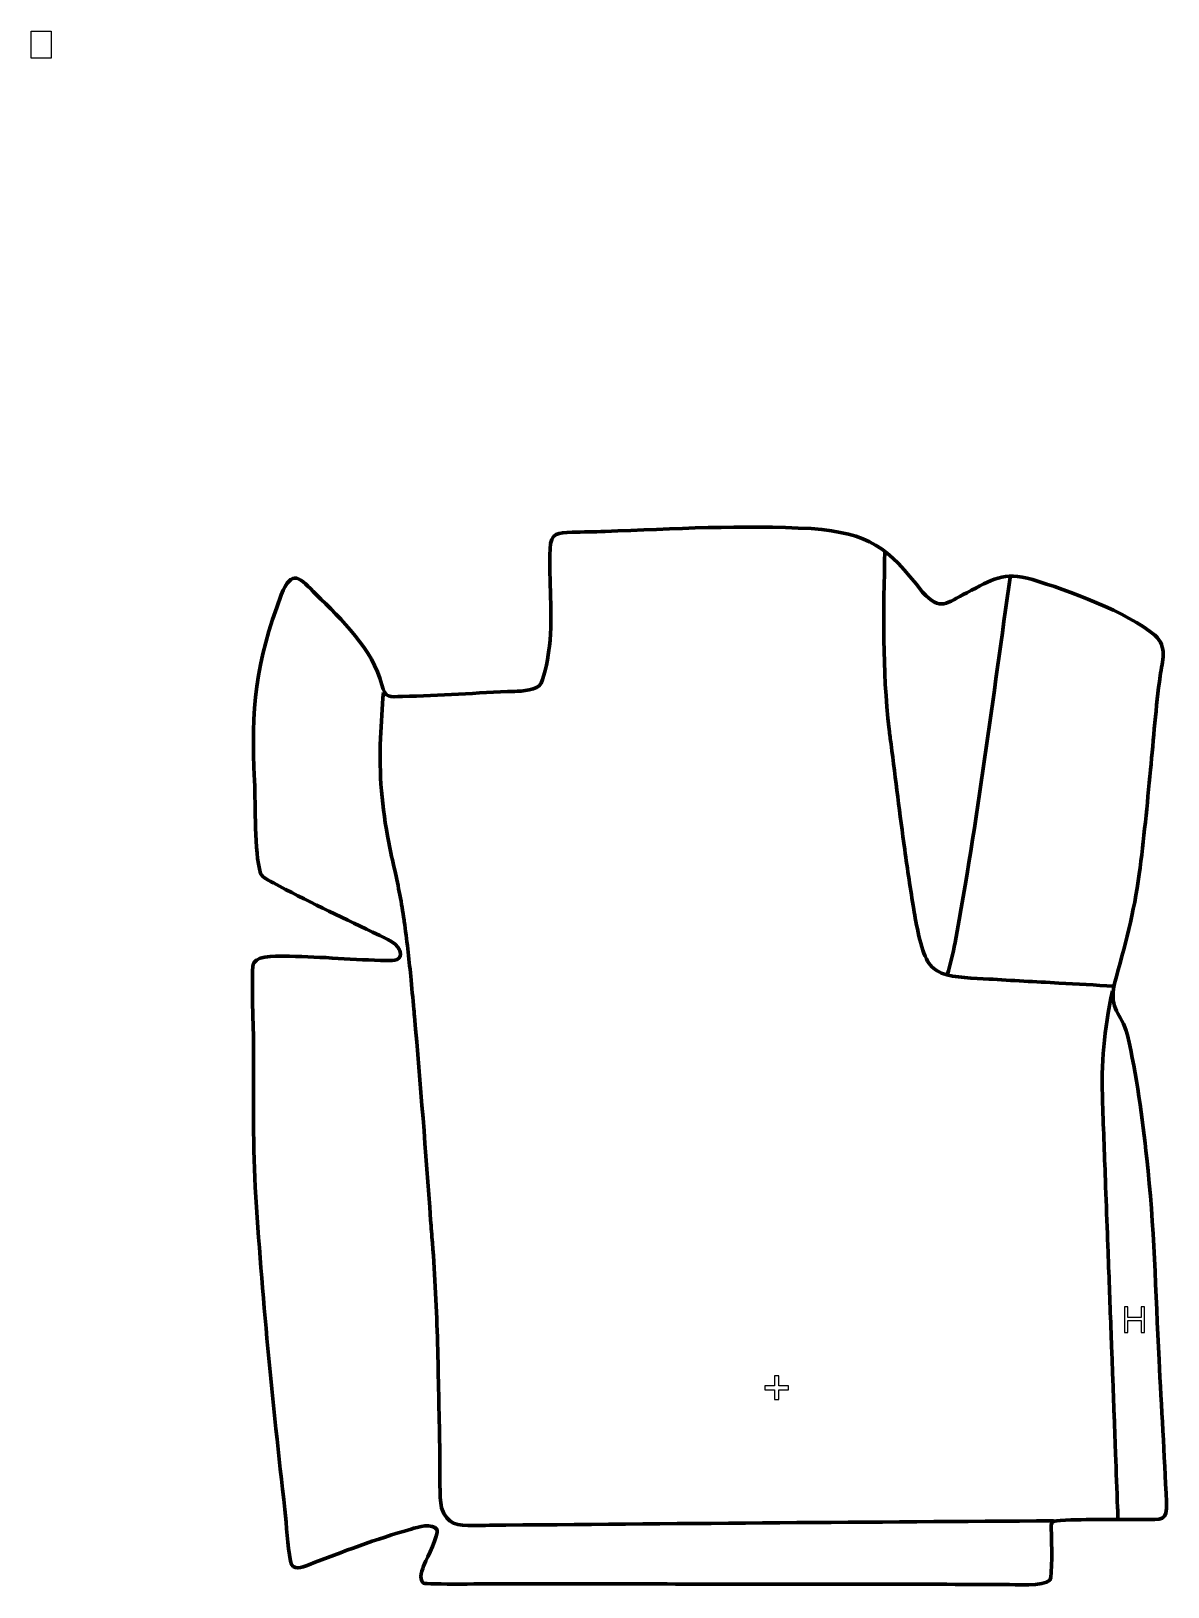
# Model space of a CAD drawing. Header units: millimetres. Extents: x 1180 to 1986, y 37 to 1140.
import ezdxf

# ---------------------------------------------------------------- set-up
doc = ezdxf.new("R2010")
doc.units = ezdxf.units.MM
doc.header["$MEASUREMENT"] = 0
doc.header["$XCLIPFRAME"] = 0
for name, color, linetype in [('layer 1', 7, 'Continuous'), ('layer 2', 7, 'Continuous'), ('layer 3', 7, 'Continuous')]:
    doc.layers.add(name, color=color, linetype=linetype)
picture_1 = doc.add_image_def('image1.jpg', size_in_pixel=(76809, 102412))

msp = doc.modelspace()

# ---------------------------------------------------------------- linework, layer by layer
at = {"layer": 'layer 2', "color": 142, "lineweight": 158}
for points, knots in [([(1785.6195, 771.1207), (1784.8603, 727.6819), (1783.6532, 687.8455), (1788.7918, 644.4144), (1788.7918, 644.4144), (1789.1986, 640.9753), (1789.6295, 637.5407), (1790.0724, 634.1061), (1790.0724, 634.1061), (1793.3278, 609.1726), (1796.3178, 584.2091), (1799.7477, 559.2978), (1799.7477, 559.2978), (1801.7185, 545.1364), (1803.8396, 531.0125), (1806.2051, 516.9113), (1806.2051, 516.9113), (1807.8485, 507.2006), (1811.1246, 488.4238), (1816.0101, 480.1542), (1816.0101, 480.1542), (1818.5778, 476.0105), (1821.4482, 473.8131), (1825.798, 471.7426), (1825.798, 471.7426), (1835.2465, 468.121), (1849.1089, 468.1975), (1859.3163, 467.5438), (1859.3163, 467.5438), (1875.8799, 466.4247), (1892.4673, 465.6402), (1909.0424, 464.7053), (1909.0424, 464.7053), (1922.0158, 463.9537), (1934.9891, 463.2021), (1947.9626, 462.4505)], [0, 0, 0, 0, 0.1, 0.1, 0.1, 0.1, 0.2, 0.2, 0.2, 0.2, 0.3, 0.3, 0.3, 0.3, 0.4, 0.4, 0.4, 0.4, 0.5, 0.5, 0.5, 0.5, 0.6, 0.6, 0.6, 0.6, 0.7, 0.7, 0.7, 0.7, 0.8, 0.8, 0.8, 0.8, 1, 1, 1, 1]), ([(1874.723, 753.8022), (1862.3232, 666.8751), (1851.4507, 579.7484), (1835.4533, 493.376), (1835.4533, 493.376), (1833.9922, 485.547), (1832.1334, 478.0801), (1829.9256, 470.433)], [0, 0, 0, 0, 0.333333333, 0.333333333, 0.333333333, 0.333333333, 1, 1, 1, 1]), ([(1905.3789, 83.3748), (1775.8961, 82.5044), (1646.4141, 81.5291), (1516.9342, 80.2928), (1516.9342, 80.2928), (1509.292, 80.2198), (1501.6498, 80.1502), (1494.0075, 80.0848), (1494.0075, 80.0848), (1482.4454, 79.9862), (1475.4157, 80.4171), (1471.3829, 92.6306), (1471.3829, 92.6306), (1470.4026, 97.2004), (1470.3418, 102.7957), (1470.245, 107.4797), (1470.245, 107.4797), (1470.2177, 109.0239), (1470.2024, 110.5688), (1470.1826, 112.1132), (1470.1826, 112.1132), (1470.0306, 120.0615), (1470.1299, 128.0163), (1470.0299, 135.9675), (1470.0299, 135.9675), (1469.6259, 160.3331), (1469.1764, 184.6951), (1468.5081, 209.0553), (1468.5081, 209.0553), (1467.8402, 232.8991), (1466.8015, 256.6867), (1464.9202, 280.4692), (1464.9202, 280.4692), (1464.4766, 285.8676), (1464.0376, 291.2643), (1463.6372, 296.6663), (1463.6372, 296.6663), (1460.1557, 344.8449), (1456.4788, 393.0035), (1452.165, 441.1157), (1452.165, 441.1157), (1452.0221, 442.6966), (1451.8791, 444.2776), (1451.7361, 445.8586), (1451.7361, 445.8586), (1451.0212, 453.7644), (1450.2768, 461.666), (1449.4955, 469.5655), (1449.4955, 469.5655), (1448.2036, 482.5286), (1446.7275, 495.4739), (1444.8945, 508.3722), (1444.8945, 508.3722), (1444.8945, 508.3722), (1444.7602, 509.3169), (1444.7602, 509.3169), (1444.7602, 509.3169), (1443.0442, 521.258), (1440.7886, 533.0203), (1438.1533, 544.7901), (1438.1533, 544.7901), (1436.6811, 551.272), (1435.233, 557.7348), (1433.9351, 564.2551), (1433.9351, 564.2551), (1429.0653, 589.5998), (1426.9811, 612.3934), (1428.0439, 638.2335), (1428.0439, 638.2335), (1428.6131, 649.0836), (1429.4332, 659.9234), (1430.0824, 670.7701)], [0, 0, 0, 0, 0.052631579, 0.052631579, 0.052631579, 0.052631579, 0.105263158, 0.105263158, 0.105263158, 0.105263158, 0.157894737, 0.157894737, 0.157894737, 0.157894737, 0.210526316, 0.210526316, 0.210526316, 0.210526316, 0.263157895, 0.263157895, 0.263157895, 0.263157895, 0.315789474, 0.315789474, 0.315789474, 0.315789474, 0.368421053, 0.368421053, 0.368421053, 0.368421053, 0.421052632, 0.421052632, 0.421052632, 0.421052632, 0.473684211, 0.473684211, 0.473684211, 0.473684211, 0.526315789, 0.526315789, 0.526315789, 0.526315789, 0.578947368, 0.578947368, 0.578947368, 0.578947368, 0.631578947, 0.631578947, 0.631578947, 0.631578947, 0.684210526, 0.684210526, 0.684210526, 0.684210526, 0.736842105, 0.736842105, 0.736842105, 0.736842105, 0.789473684, 0.789473684, 0.789473684, 0.789473684, 0.842105263, 0.842105263, 0.842105263, 0.842105263, 0.894736842, 0.894736842, 0.894736842, 0.894736842, 1, 1, 1, 1]), ([(1947.0746, 459.1944), (1940.9988, 430.2023), (1939.0576, 409.0893), (1940.0674, 379.4616), (1940.0674, 379.4616), (1940.774, 360.0551), (1941.511, 340.6496), (1942.2306, 321.2435), (1942.2306, 321.2435), (1942.2306, 321.2435), (1942.266, 320.2891), (1942.266, 320.2891), (1942.266, 320.2891), (1942.7369, 307.5953), (1943.2077, 294.9017), (1943.6784, 282.2079), (1943.6784, 282.2079), (1943.9138, 275.8611), (1944.1492, 269.5142), (1944.3846, 263.1673), (1944.3846, 263.1673), (1945.0908, 244.1267), (1945.797, 225.0862), (1946.5032, 206.0455), (1946.5032, 206.0455), (1946.7385, 199.6987), (1946.9739, 193.3518), (1947.2094, 187.0049), (1947.2094, 187.0049), (1947.4447, 180.6581), (1947.6802, 174.3113), (1947.9155, 167.9644), (1947.9155, 167.9644), (1948.1392, 161.9348), (1948.3627, 155.9054), (1948.5864, 149.8758), (1948.5864, 149.8758), (1948.8218, 143.5289), (1949.0572, 137.182), (1949.2926, 130.8352), (1949.2926, 130.8352), (1949.7634, 118.1415), (1950.2342, 105.4478), (1950.7049, 92.754), (1950.7049, 92.754), (1950.8109, 89.8979), (1950.9168, 87.0419), (1951.0227, 84.1857)], [0, 0, 0, 0, 0.076923077, 0.076923077, 0.076923077, 0.076923077, 0.153846154, 0.153846154, 0.153846154, 0.153846154, 0.230769231, 0.230769231, 0.230769231, 0.230769231, 0.307692308, 0.307692308, 0.307692308, 0.307692308, 0.384615385, 0.384615385, 0.384615385, 0.384615385, 0.461538462, 0.461538462, 0.461538462, 0.461538462, 0.538461538, 0.538461538, 0.538461538, 0.538461538, 0.615384615, 0.615384615, 0.615384615, 0.615384615, 0.692307692, 0.692307692, 0.692307692, 0.692307692, 0.769230769, 0.769230769, 0.769230769, 0.769230769, 0.846153846, 0.846153846, 0.846153846, 0.846153846, 1, 1, 1, 1])]:
    msp.add_open_spline(points, degree=3, knots=knots, dxfattribs=at)
at = {"layer": 'layer 2', "color": 142}
for points in [[(1955.6819, 216.9245), (1955.6819, 216.9245), (1955.6819, 235.1231), (1955.6819, 235.1231), (1955.6819, 235.1231), (1955.6819, 235.1231), (1958.0965, 235.1231), (1958.0965, 235.1231), (1958.0965, 235.1231), (1958.0965, 235.1231), (1958.0965, 227.6251), (1958.0965, 227.6251), (1958.0965, 227.6251), (1958.0965, 227.6251), (1967.5008, 227.6251), (1967.5008, 227.6251), (1967.5008, 227.6251), (1967.5008, 227.6251), (1967.5008, 235.1231), (1967.5008, 235.1231), (1967.5008, 235.1231), (1967.5008, 235.1231), (1969.9154, 235.1231), (1969.9154, 235.1231), (1969.9154, 235.1231), (1969.9154, 235.1231), (1969.9154, 216.9245), (1969.9154, 216.9245), (1969.9154, 216.9245), (1969.9154, 216.9245), (1967.5008, 216.9245), (1967.5008, 216.9245), (1967.5008, 216.9245), (1967.5008, 216.9245), (1967.5008, 225.49), (1967.5008, 225.49), (1967.5008, 225.49), (1967.5008, 225.49), (1958.0965, 225.49), (1958.0965, 225.49), (1958.0965, 225.49), (1958.0965, 225.49), (1958.0965, 216.9245), (1958.0965, 216.9245), (1958.0965, 216.9245), (1958.0965, 216.9245), (1955.6819, 216.9245), (1955.6819, 216.9245)], [(1707.4711, 169.3636), (1707.4711, 169.3636), (1707.4711, 176.2826), (1707.4711, 176.2826), (1707.4711, 176.2826), (1707.4711, 176.2826), (1700.5872, 176.2826), (1700.5872, 176.2826), (1700.5872, 176.2826), (1700.5872, 176.2826), (1700.5872, 179.1774), (1700.5872, 179.1774), (1700.5872, 179.1774), (1700.5872, 179.1774), (1707.4711, 179.1774), (1707.4711, 179.1774), (1707.4711, 179.1774), (1707.4711, 179.1774), (1707.4711, 186.0611), (1707.4711, 186.0611), (1707.4711, 186.0611), (1707.4711, 186.0611), (1710.4011, 186.0611), (1710.4011, 186.0611), (1710.4011, 186.0611), (1710.4011, 186.0611), (1710.4011, 179.1774), (1710.4011, 179.1774), (1710.4011, 179.1774), (1710.4011, 179.1774), (1717.2848, 179.1774), (1717.2848, 179.1774), (1717.2848, 179.1774), (1717.2848, 179.1774), (1717.2848, 176.2826), (1717.2848, 176.2826), (1717.2848, 176.2826), (1717.2848, 176.2826), (1710.4011, 176.2826), (1710.4011, 176.2826), (1710.4011, 176.2826), (1710.4011, 176.2826), (1710.4011, 169.3636), (1710.4011, 169.3636), (1710.4011, 169.3636), (1710.4011, 169.3636), (1707.4711, 169.3636), (1707.4711, 169.3636)]]:
    msp.add_open_spline(points, degree=3, knots=[0, 0, 0, 0, 0.076923077, 0.076923077, 0.076923077, 0.076923077, 0.153846154, 0.153846154, 0.153846154, 0.153846154, 0.230769231, 0.230769231, 0.230769231, 0.230769231, 0.307692308, 0.307692308, 0.307692308, 0.307692308, 0.384615385, 0.384615385, 0.384615385, 0.384615385, 0.461538462, 0.461538462, 0.461538462, 0.461538462, 0.538461538, 0.538461538, 0.538461538, 0.538461538, 0.615384615, 0.615384615, 0.615384615, 0.615384615, 0.692307692, 0.692307692, 0.692307692, 0.692307692, 0.769230769, 0.769230769, 0.769230769, 0.769230769, 0.846153846, 0.846153846, 0.846153846, 0.846153846, 1, 1, 1, 1], dxfattribs=at)
at = {"layer": 'layer 3', "color": 242, "lineweight": 158}
msp.add_open_spline([(1733.4415, 786.8824), (1775.3229, 783.4297), (1787.1195, 774.2693), (1812.4157, 741.8454), (1812.4157, 741.8454), (1825.5953, 727.8488), (1829.036, 734.1068), (1843.8437, 741.4221), (1843.8437, 741.4221), (1862.0024, 750.799), (1869.3278, 756.608), (1890.443, 750.716), (1890.443, 750.716), (1914.9646, 743.5216), (1958.0232, 727.4662), (1977.2096, 711.2472), (1977.2096, 711.2472), (1986.3857, 702.4782), (1982.431, 693.6318), (1980.9014, 682.4415), (1980.9014, 682.4415), (1977.9138, 660.585), (1976.186, 637.8209), (1974.0803, 615.8074), (1974.0803, 615.8074), (1971.7111, 591.0953), (1969.2921, 566.4135), (1966.1338, 541.7862), (1966.1338, 541.7862), (1962.4745, 515.15), (1955.7574, 490.24), (1948.4781, 464.4516), (1948.4781, 464.4516), (1944.6873, 444.2676), (1953.2758, 444.7094), (1957.6629, 427.6888), (1957.6629, 427.6888), (1964.3505, 399.7687), (1968.1551, 368.8518), (1971.4357, 340.2627), (1971.4357, 340.2627), (1976.6977, 293.3231), (1977.6657, 244.8572), (1980.1026, 197.5976), (1980.1026, 197.5976), (1981.8435, 163.9762), (1983.8899, 130.3701), (1985.3428, 96.7341), (1985.3428, 96.7341), (1985.9514, 82.6452), (1981.9555, 84.5386), (1969.2804, 84.3276), (1969.2804, 84.3276), (1949.7898, 84.0876), (1929.5257, 84.653), (1910.1508, 83.6528), (1910.1508, 83.6528), (1902.5501, 83.2188), (1903.4871, 82.0571), (1903.7511, 74.2928), (1903.7511, 74.2928), (1903.9109, 69.591), (1904.5705, 43.8043), (1902.768, 41.3322), (1902.768, 41.3322), (1898.3952, 36.5276), (1877.8537, 38.2716), (1870.8644, 38.2826), (1870.8644, 38.2826), (1839.4002, 38.3323), (1807.9354, 38.3582), (1776.4711, 38.3965), (1776.4711, 38.3965), (1770.7499, 38.4034), (1765.0287, 38.4104), (1759.3075, 38.4174), (1759.3075, 38.4174), (1746.5937, 38.4329), (1733.88, 38.4483), (1721.1662, 38.4639), (1721.1662, 38.4639), (1714.8093, 38.4717), (1708.4524, 38.4794), (1702.0956, 38.4871), (1702.0956, 38.4871), (1670.629, 38.5255), (1639.1624, 38.5638), (1607.6959, 38.6021), (1607.6959, 38.6021), (1594.9821, 38.6177), (1582.2684, 38.6332), (1569.5546, 38.6487), (1569.5546, 38.6487), (1563.1977, 38.6564), (1556.8408, 38.6642), (1550.4839, 38.6719), (1550.4839, 38.6719), (1538.4058, 38.6866), (1526.3278, 38.7013), (1514.2496, 38.716), (1514.2496, 38.716), (1507.6486, 38.7043), (1460.4521, 38.1725), (1458.6235, 39.1189), (1458.6235, 39.1189), (1454.7252, 42.507), (1457.6781, 48.9076), (1459.341, 52.7672), (1459.341, 52.7672), (1461.2316, 57.1554), (1469.197, 73.6317), (1468.165, 76.9657), (1468.165, 76.9657), (1464.9574, 82.2448), (1454.4988, 78.8122), (1449.7518, 77.4995), (1449.7518, 77.4995), (1425.0352, 70.4149), (1401.1627, 61.5534), (1377.2403, 52.1897), (1377.2403, 52.1897), (1372.2488, 50.236), (1365.809, 47.4594), (1364.2311, 54.7625), (1364.2311, 54.7625), (1361.9204, 66.3709), (1361.6358, 79.4984), (1360.2288, 91.4714), (1360.2288, 91.4714), (1351.546, 167.3924), (1343.9248, 243.7277), (1339.3007, 320.0092), (1339.3007, 320.0092), (1337.3346, 354.4954), (1338.3851, 389.9243), (1338.0254, 424.5677), (1338.0254, 424.5677), (1337.8783, 431.8663), (1336.2347, 475.9663), (1338.1554, 478.9829), (1338.1554, 478.9829), (1341.9844, 484.9964), (1357.0078, 483.6794), (1363.556, 483.6553), (1363.556, 483.6553), (1386.5907, 483.3586), (1409.5005, 481.0404), (1432.4674, 480.6157), (1432.4674, 480.6157), (1437.4502, 480.5236), (1443.878, 480.6649), (1441.8073, 487.7072), (1441.8073, 487.7072), (1438.7701, 494.5132), (1428.7711, 497.5284), (1422.4218, 500.6656), (1422.4218, 500.6656), (1399.1774, 512.1154), (1374.911, 523.2911), (1352.2338, 535.6675), (1352.2338, 535.6675), (1349.3242, 537.2556), (1344.5093, 539.3529), (1342.9912, 542.4606), (1342.9912, 542.4606), (1338.371, 558.3821), (1339.7004, 590.0055), (1338.7034, 608.0057), (1338.7034, 608.0057), (1336.1008, 659.4022), (1339.5292, 691.3966), (1357.7347, 739.9024), (1357.7347, 739.9024), (1365.5249, 759.2429), (1370.8069, 751.8118), (1382.4867, 740.2612), (1382.4867, 740.2612), (1400.2304, 722.5904), (1422.6978, 701.1628), (1429.059, 676.2077), (1429.059, 676.2077), (1431.599, 666.243), (1434.2327, 667.7268), (1443.6304, 667.8648), (1443.6304, 667.8648), (1470.1057, 668.417), (1496.5501, 670.5848), (1523.0482, 671.4697), (1523.0482, 671.4697), (1528.0194, 671.6357), (1539.5261, 672.0541), (1541.9879, 677.264), (1541.9879, 677.264), (1544.7371, 683.0819), (1547.1207, 696.9221), (1547.9221, 703.6249), (1547.9221, 703.6249), (1550.3486, 726.4622), (1547.3715, 749.6256), (1548.2717, 772.5581), (1548.2717, 772.5581), (1548.7585, 784.1003), (1554.0269, 784.0191), (1563.8802, 784.3478), (1563.8802, 784.3478), (1571.7322, 784.6098), (1579.404, 784.505), (1587.3451, 784.8379), (1587.3451, 784.8379), (1636.0206, 786.8789), (1684.7317, 789.4642), (1733.4415, 786.8824)], degree=3, knots=[0, 0, 0, 0, 0.018518519, 0.018518519, 0.018518519, 0.018518519, 0.037037037, 0.037037037, 0.037037037, 0.037037037, 0.055555556, 0.055555556, 0.055555556, 0.055555556, 0.074074074, 0.074074074, 0.074074074, 0.074074074, 0.092592593, 0.092592593, 0.092592593, 0.092592593, 0.111111111, 0.111111111, 0.111111111, 0.111111111, 0.12962963, 0.12962963, 0.12962963, 0.12962963, 0.148148148, 0.148148148, 0.148148148, 0.148148148, 0.166666667, 0.166666667, 0.166666667, 0.166666667, 0.185185185, 0.185185185, 0.185185185, 0.185185185, 0.203703704, 0.203703704, 0.203703704, 0.203703704, 0.222222222, 0.222222222, 0.222222222, 0.222222222, 0.240740741, 0.240740741, 0.240740741, 0.240740741, 0.259259259, 0.259259259, 0.259259259, 0.259259259, 0.277777778, 0.277777778, 0.277777778, 0.277777778, 0.296296296, 0.296296296, 0.296296296, 0.296296296, 0.314814815, 0.314814815, 0.314814815, 0.314814815, 0.333333333, 0.333333333, 0.333333333, 0.333333333, 0.351851852, 0.351851852, 0.351851852, 0.351851852, 0.37037037, 0.37037037, 0.37037037, 0.37037037, 0.388888889, 0.388888889, 0.388888889, 0.388888889, 0.407407407, 0.407407407, 0.407407407, 0.407407407, 0.425925926, 0.425925926, 0.425925926, 0.425925926, 0.444444444, 0.444444444, 0.444444444, 0.444444444, 0.462962963, 0.462962963, 0.462962963, 0.462962963, 0.481481481, 0.481481481, 0.481481481, 0.481481481, 0.5, 0.5, 0.5, 0.5, 0.518518519, 0.518518519, 0.518518519, 0.518518519, 0.537037037, 0.537037037, 0.537037037, 0.537037037, 0.555555556, 0.555555556, 0.555555556, 0.555555556, 0.574074074, 0.574074074, 0.574074074, 0.574074074, 0.592592593, 0.592592593, 0.592592593, 0.592592593, 0.611111111, 0.611111111, 0.611111111, 0.611111111, 0.62962963, 0.62962963, 0.62962963, 0.62962963, 0.648148148, 0.648148148, 0.648148148, 0.648148148, 0.666666667, 0.666666667, 0.666666667, 0.666666667, 0.685185185, 0.685185185, 0.685185185, 0.685185185, 0.703703704, 0.703703704, 0.703703704, 0.703703704, 0.722222222, 0.722222222, 0.722222222, 0.722222222, 0.740740741, 0.740740741, 0.740740741, 0.740740741, 0.759259259, 0.759259259, 0.759259259, 0.759259259, 0.777777778, 0.777777778, 0.777777778, 0.777777778, 0.796296296, 0.796296296, 0.796296296, 0.796296296, 0.814814815, 0.814814815, 0.814814815, 0.814814815, 0.833333333, 0.833333333, 0.833333333, 0.833333333, 0.851851852, 0.851851852, 0.851851852, 0.851851852, 0.87037037, 0.87037037, 0.87037037, 0.87037037, 0.888888889, 0.888888889, 0.888888889, 0.888888889, 0.907407407, 0.907407407, 0.907407407, 0.907407407, 0.925925926, 0.925925926, 0.925925926, 0.925925926, 0.944444444, 0.944444444, 0.944444444, 0.944444444, 0.962962963, 0.962962963, 0.962962963, 0.962962963, 1, 1, 1, 1], dxfattribs=at)

# ---------------------------------------------------------------- pictures from other files: only their frames are drawn
at = {"layer": 'layer 1', "color": 0}
image = msp.add_image(picture_1, insert=(1164.6808, -239.1707), size_in_units=(1031.708, 1375.6106), dxfattribs=at)
image.set_boundary_path([(1164.681, -239.17), (2231.48, 1183.229)])
image.dxf.flags = 3

doc.saveas('drawing.dxf')
